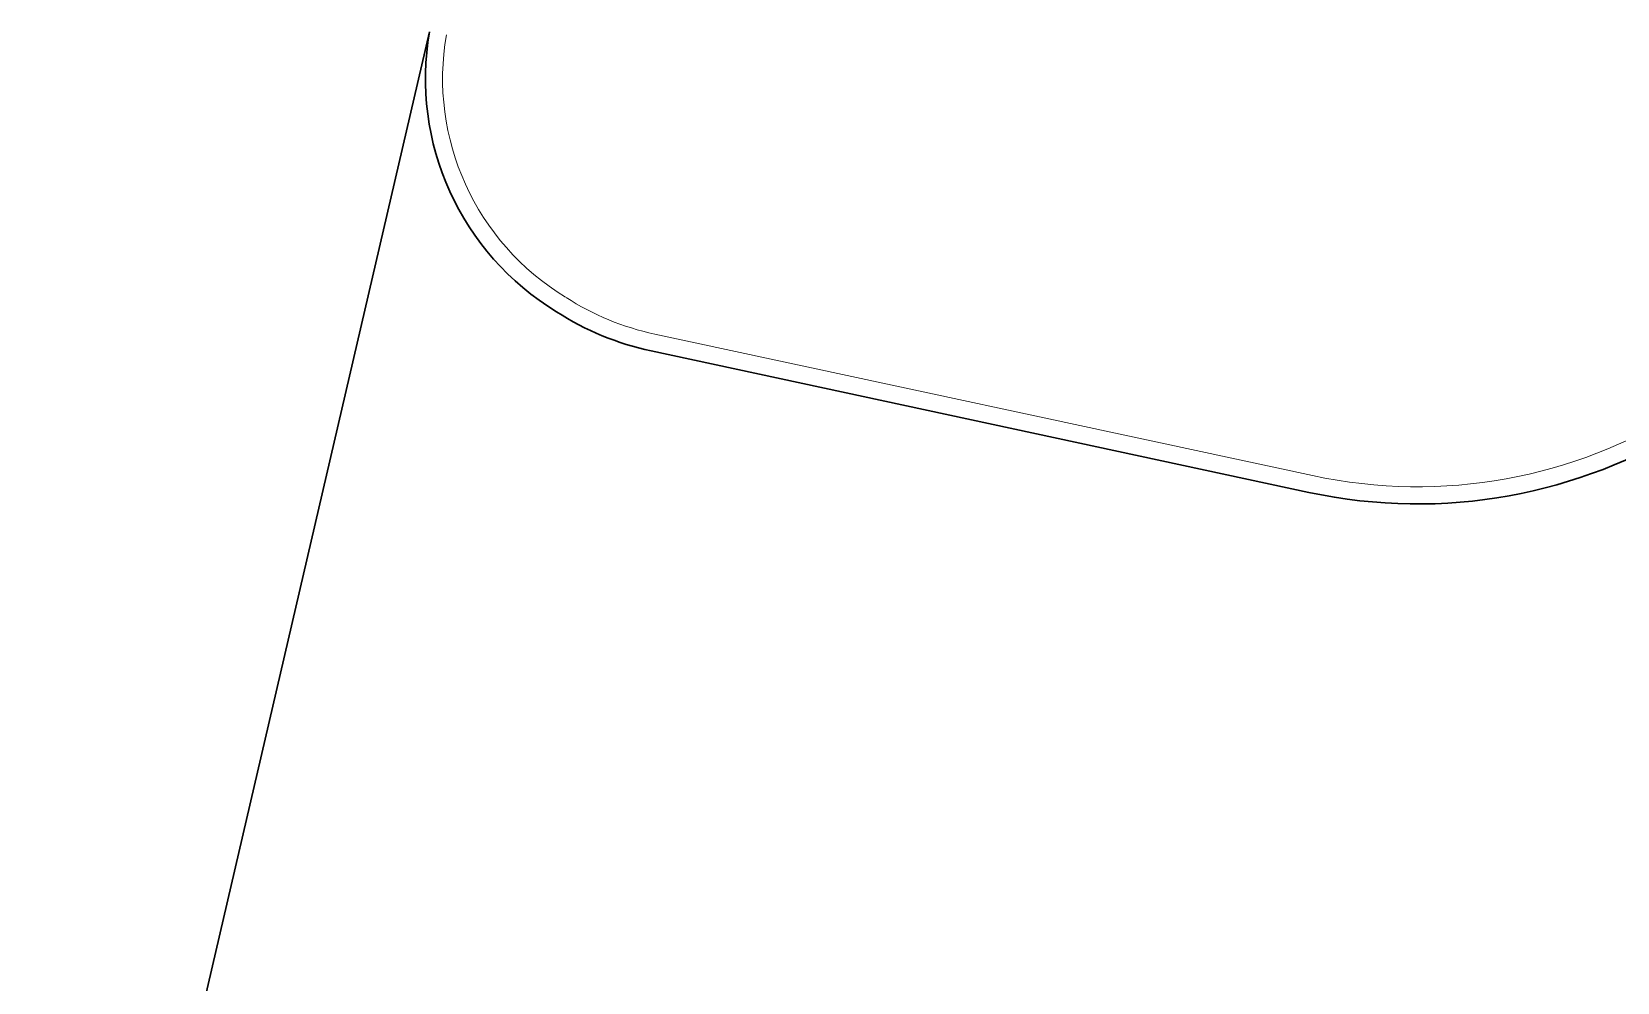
# Model space of a CAD drawing. Extents: x 2536801 to 2538856, y 7112140 to 7131569.
# Drawn here: x 2537271 to 2537332.4, y 7114216.7 to 7114253.5 of the extents above; entities that cross this region are included whole.
import ezdxf

# ---------------------------------------------------------------- set-up
doc = ezdxf.new("R2010")
doc.units = 0
doc.header["$LTSCALE"] = 100
doc.header["$MEASUREMENT"] = 0
doc.layers.add('D_DRVWY_1', color=6, linetype='Continuous', lineweight=30)

msp = doc.modelspace()

# ---------------------------------------------------------------- linework, layer by layer
at = {"layer": 'D_DRVWY_1', "color": 6}
for p, q in [((2537271.028, 7114187.253), (2537286.437, 7114253.514)), ((2537295.022, 7114241.155), (2537320.504, 7114235.68))]:
    msp.add_line(p, q, dxfattribs=at)
at = {"layer": 'D_DRVWY_1', "lineweight": 0}
msp.add_line((2537295.162, 7114241.806), (2537320.644, 7114236.331), dxfattribs=at)
at = {"layer": 'D_DRVWY_1', "extrusion": (0, 0, -1)}
msp.add_arc((-2537296.837, 7114251.697), 10.557, 301.22773, 9.91017, dxfattribs=at)
at = {"layer": 'D_DRVWY_1', "lineweight": 0, "extrusion": (0, 0, -1)}
for centre, radius, start, end in [((-2537296.837, 7114251.697), 9.891, 301.22773, 9.91017), ((-2537324.705, 7114255.233), 19.333, 194.1932, 282.12612), ((-2537297.332, 7114251.909), 10.333, 282.12612, 302.85887)]:
    msp.add_arc(centre, radius, start, end, dxfattribs=at)
at = {"layer": 'D_DRVWY_1', "color": 6, "extrusion": (0, 0, -1)}
for centre, radius, start, end in [((-2537324.705, 7114255.233), 20, 194.1932, 282.12612), ((-2537297.332, 7114251.909), 11, 282.12612, 302.85887)]:
    msp.add_arc(centre, radius, start, end, dxfattribs=at)

doc.saveas('drawing.dxf')
